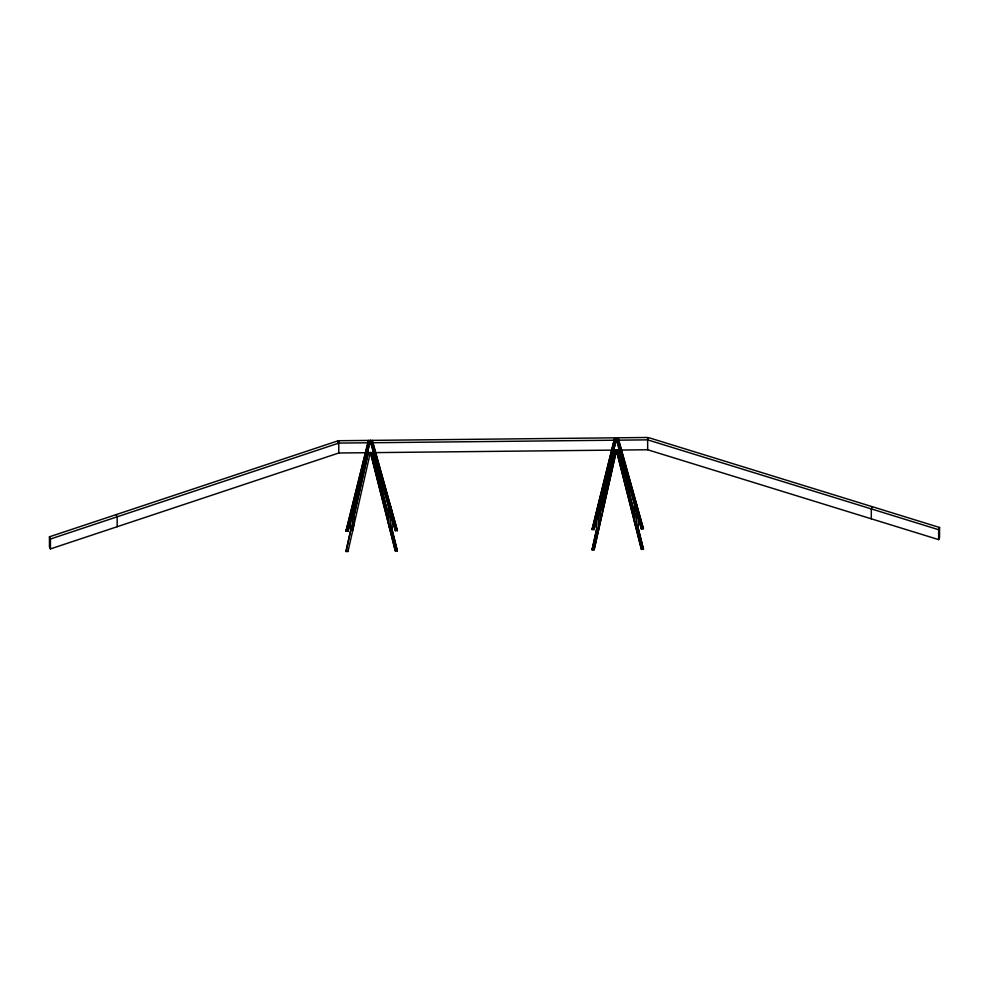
<?xml version="1.0" encoding="UTF-8"?>
<svg xmlns="http://www.w3.org/2000/svg" width="989" height="989" viewBox="0 0 989 989"><rect width="100%" height="100%" fill="white"/><g stroke="black" fill="none" stroke-linecap="round" stroke-linejoin="round"><path stroke-width="1.48" d="M938.635 539.611L938.635 529.708L647.659 439.858L338.807 443.097L337.83 440.884L49.45 536.804L49.45 546.707L50.427 548.92L338.807 452.999L647.659 449.76L938.635 539.611L939.55 537.373L939.55 527.471L648.586 437.62L647.659 439.858L647.659 449.76M50.427 548.92L50.427 539.017L49.45 536.804M117.159 526.729L117.159 516.827L116.183 514.614M337.83 443.715L337.83 440.884M338.807 452.999L338.77 440.723L647.634 437.484L647.659 439.858M350.662 516.913L350.662 530.055L352.529 530.388L354.099 523.441L354.099 506.578L352.529 512.858L352.529 530.388M390.247 529.993L390.247 512.463L388.492 506.22L388.492 523.082L390.247 529.993L392.114 529.622L392.114 515.009M596.738 518.199L596.738 528.423L598.605 528.756L598.605 511.239L600.175 504.946L600.175 521.809M596.738 513.823L596.738 510.905M636.335 528.361L636.335 510.843L634.579 504.588L634.579 521.45L636.335 528.361L638.189 527.99L638.189 513.39M636.434 507.283L636.434 504.217M871.309 518.817L871.309 508.915L872.224 506.689M391.051 525.468L397.355 550.972L395.353 550.997L370.356 452.356L347.992 551.491L345.989 551.516L351.602 525.888M347.992 551.491L347.992 550.675L345.989 550.688M395.353 550.997L370.739 453.024M637.373 524.615L643.443 549.352L641.441 549.365L616.444 450.724L594.08 549.872L592.077 549.884L596.824 528.039M594.08 549.872L616.444 449.908L641.441 549.365M599.89 514.515L614.49 449.933L618.397 449.884L634.332 513.476M353.469 517.643L368.069 453.061M345.989 551.516L351.429 527.483M354.482 513.959L368.403 452.381M592.077 549.884L596.824 528.855M600.904 510.831L614.49 450.749M368.403 440.414L346.002 531.192L347.992 531.18L370.356 440.402L395.365 530.673L397.355 530.66L372.321 440.377M347.992 531.18L370.356 440.402M594.08 529.548L616.444 438.77L641.441 529.053L643.443 529.028L618.397 438.745L614.49 438.782L592.077 529.572L594.08 529.548L616.444 438.77M346.002 531.192L368.415 441.539M592.077 529.572L614.49 438.782M938.635 529.708L939.55 527.471M50.427 539.017L338.807 443.097L338.77 440.723M345.989 530.079L347.992 530.055M395.353 529.56L397.355 529.535M592.077 528.447L594.08 528.423M641.441 527.928L643.443 527.916M395.365 550.168L397.355 550.156M592.077 549.068L594.08 549.043M641.441 548.549L643.443 548.524M618.817 441.354L643.023 527.545M372.321 441.49L397.355 530.66M390.358 505.849L392.114 512.092M616.444 439.882L641.441 529.053M370.368 441.514L395.365 530.673M618.397 449.884L635.47 517.136M637.361 525.431L643.443 549.352M372.692 453.011L389.011 517.272M372.321 452.332L388.257 515.108M391.285 527.063L397.355 550.972M643.258 547.807L643.27 548.524M397.182 549.439L397.182 550.156M618.397 438.745L618.397 439.87"/></g></svg>
